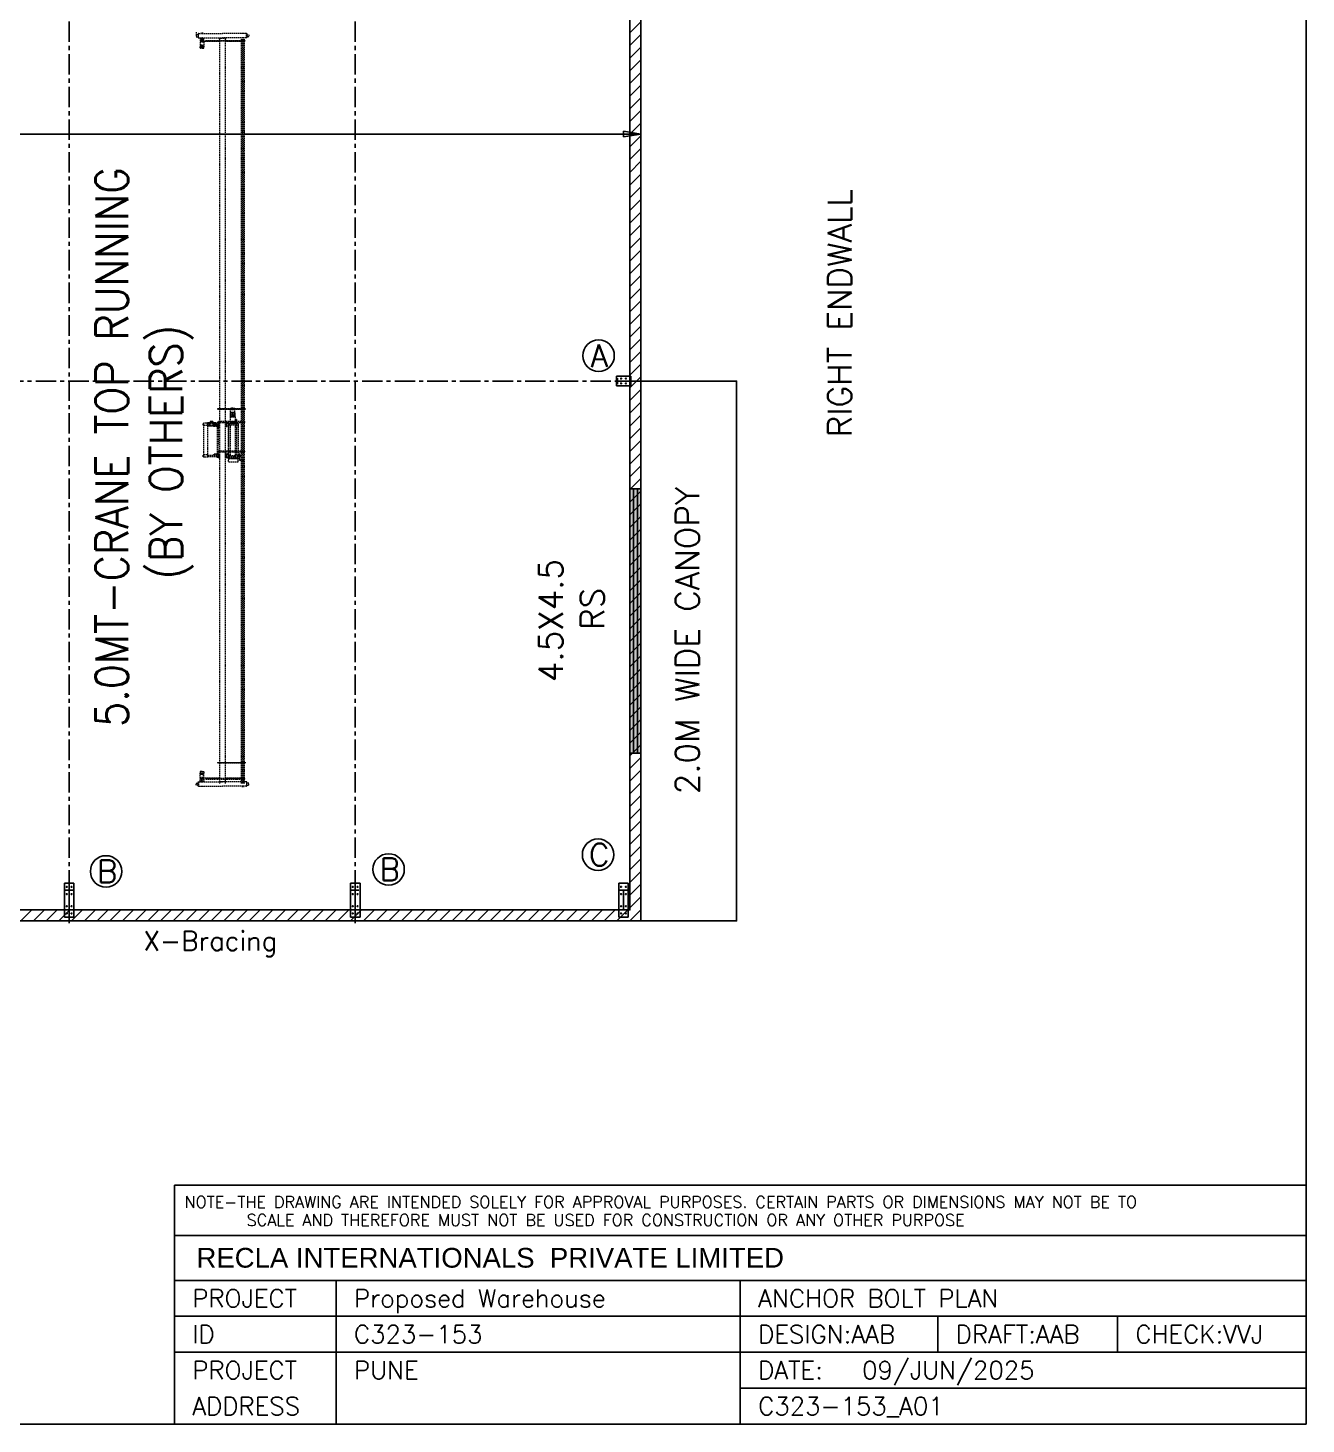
# Model space of a CAD drawing. Extents: x 2357 to 64464, y 2438 to 46356.
# Drawn here: x 37740 to 64464, y 2438 to 31626 of the extents above; entities that cross this region are included whole.
import ezdxf

# ---------------------------------------------------------------- set-up
doc = ezdxf.new("R2010")
doc.units = 0
doc.header["$MEASUREMENT"] = 0
for name, pattern in [('CENTER', [682.409, 426.506, -85.301, 85.301, -85.301]), ('CONTIN', [0]), ('HIDDEN', [9.525, 6.35, -3.175])]:
    doc.linetypes.add(name, pattern=pattern)
doc.layers.get('0').update_dxf_attribs({"linetype": 'CONTIN'})
for name, color, linetype in [('1', 7, 'CONTIN'), ('10', 10, 'CONTIN'), ('11', 7, 'CONTIN'), ('14', 7, 'CONTIN'), ('16', 7, 'CONTIN'), ('2', 6, 'CONTIN'), ('22', 7, 'CONTIN'), ('27', 1, 'CENTER'), ('Text', 4, 'CONTINUOUS')]:
    doc.layers.add(name, color=color, linetype=linetype)
doc.styles.add('ARIAL', font='ARIAL.TTF')
doc.styles.add('S', font='SIMPLEX.shx', dxfattribs={"width": 0.9})
doc.styles.add('SIMPLEX', font='SIMPLEX')
pattern_1 = [(45, (4214.78, 2381.33), (-132.5825, 132.5825), [])]

# ---------------------------------------------------------------- blocks, each defined once
blk = doc.blocks.new('zw$7A36')
at = {"color": 3, "linetype": 'HIDDEN', "lineweight": 0, "ltscale": 5}
for p, q in [((4835, 12343), (4835, 12292)), ((4886, 12282), (4835, 12282)), ((4835, 12282), (4835, 12232)), ((4835, 12232), (4886, 12232)), ((4886, 12312), (4886, 12202)), ((4890, 12312), (4886, 12312)), ((4886, 12202), (4890, 12202)), ((4890, 12312), (5482, 12312)), ((4890, 12202), (4890, 12312)), ((4890, 12202), (5482, 12202)), ((4933, 12100), (4933, 11987)), ((4953, 12100), (4933, 12100)), ((4963, 12022), (4933, 12022)), ((4936, 12194), (4936, 12128)), ((4936, 12184), (5020, 12184)), ((4936, 12183), (5020, 12183)), ((4970, 12149), (4936, 12149)), ((5018, 12123), (4938, 12123)), ((4938, 12123), (4938, 12123)), ((4938, 12123), (4938, 12118)), ((5018, 12118), (4938, 12118)), ((4938, 12118), (4938, 12118)), ((4943, 12118), (4940, 12100)), ((4941, 12199), (5014, 12199)), ((5014, 12123), (4941, 12123)), ((5006, 12320), (4950, 12320)), ((4950, 12320), (4950, 12312)), ((5003, 12100), (4953, 12100)), ((4955, 12202), (4991, 12202)), ((4955, 12202), (4955, 12199)), ((4984, 12022), (4963, 12022)), ((4973, 12179), (4983, 12179)), ((4973, 12179), (4973, 12151)), ((4983, 12179), (4983, 12151)), ((4984, 12022), (5023, 12022)), ((5020, 12149), (4986, 12149)), ((5001, 12202), (4991, 12202)), ((5001, 12202), (5001, 12199)), ((5023, 12100), (5003, 12100)), ((5006, 12312), (5006, 12320)), ((5013, 12118), (5016, 12100)), ((5018, 12123), (5018, 12123)), ((5018, 12123), (5018, 12118)), ((5020, 12128), (5020, 12194)), ((5023, 12100), (5023, 11987)), ((5406, 12174), (5406, 12194)), ((5406, 12194), (5557, 12194)), ((5406, 12174), (5406, -6133)), ((6074, 12312), (5482, 12312)), ((6074, 12202), (5482, 12202)), ((5557, 12194), (5557, 12174)), ((5557, -6133), (5557, 12174)), ((5953, 12116), (5557, 12116)), ((5953, -6133), (5953, 12176)), ((5953, 12176), (5968, 12176)), ((5958, 12320), (6013, 12320)), ((5958, 12312), (5958, 12320)), ((5968, 12176), (5968, -6133)), ((6003, -6133), (6003, 12176)), ((6003, 12176), (6018, 12176)), ((6013, 12320), (6013, 12312)), ((6018, 12176), (6018, -6133)), ((6074, 12312), (6078, 12312)), ((6074, 12202), (6074, 12312)), ((6078, 12202), (6074, 12202)), ((6078, 12312), (6078, 12202)), ((6078, 12282), (6128, 12282)), ((6128, 12232), (6078, 12232)), ((6128, 12282), (6128, 12232)), ((4963, 12005), (4933, 12005)), ((4963, 11987), (4933, 11987)), ((4935, 11956), (4933, 11987)), ((4963, 11949), (4943, 11949)), ((4984, 12005), (4963, 12005)), ((4984, 11987), (4963, 11987)), ((4984, 11949), (4963, 11949)), ((4984, 12005), (5023, 12005)), ((4984, 11987), (5023, 11987)), ((4984, 11949), (5013, 11949)), ((5021, 11956), (5023, 11987)), ((5735, 3101), (5702, 3101)), ((5702, 3101), (5702, 3086)), ((5735, 3101), (5767, 3101)), ((5767, 3101), (5767, 3086)), ((5182, 2767), (5182, 2763)), ((5182, 2763), (5182, 2744)), ((5182, 2763), (5184, 2763)), ((5184, 2763), (5212, 2763)), ((5223, 2760), (5201, 2760)), ((5242, 2763), (5212, 2763)), ((5242, 2767), (5242, 2763)), ((5242, 2744), (5242, 2763)), ((6057, 3076), (5350, 3076)), ((6036, 2768), (5368, 2768)), ((5368, 2768), (5368, 2747)), ((5368, 2747), (6036, 2747)), ((5381, 2756), (5381, 2732)), ((5381, 2756), (5382, 2756)), ((5382, 2765), (5382, 2756)), ((5382, 2756), (5382, 2645)), ((5386, 2766), (5383, 2766)), ((5386, 2766), (5386, 2765)), ((5386, 2765), (5386, 2704)), ((5392, 2765), (5386, 2765)), ((5395, 2766), (5392, 2766)), ((5392, 2766), (5392, 2765)), ((5392, 2765), (5392, 2704)), ((5396, 2756), (5396, 2765)), ((5396, 2701), (5396, 2756)), ((5402, 2756), (5396, 2756)), ((5402, 2756), (5404, 2741)), ((5563, 2756), (5561, 2741)), ((5569, 2756), (5563, 2756)), ((5569, 2765), (5569, 2756)), ((5569, 2756), (5569, 2645)), ((5573, 2766), (5570, 2766)), ((5573, 2766), (5573, 2765)), ((5573, 2765), (5573, 2704)), ((5579, 2765), (5573, 2765)), ((5582, 2766), (5579, 2766)), ((5579, 2766), (5579, 2765)), ((5579, 2765), (5579, 2704)), ((5583, 2756), (5583, 2765)), ((5583, 2701), (5583, 2756)), ((5584, 2756), (5583, 2756)), ((5584, 2734), (5584, 2756)), ((5673, 2955), (5673, 2929)), ((5796, 2955), (5673, 2955)), ((5673, 2929), (5673, 2929)), ((5673, 2929), (5673, 2927)), ((5796, 2929), (5673, 2929)), ((5673, 2927), (5673, 2889)), ((5673, 2927), (5674, 2927)), ((5735, 2927), (5673, 2927)), ((5796, 2905), (5673, 2905)), ((5673, 2886), (5673, 2764)), ((5680, 2886), (5673, 2886)), ((5673, 2763), (5680, 2763)), ((5674, 2760), (5673, 2729)), ((5674, 2927), (5735, 2927)), ((5674, 2888), (5680, 2888)), ((5680, 2762), (5675, 2762)), ((5684, 2982), (5678, 2982)), ((5790, 3086), (5679, 3086)), ((5679, 2990), (5679, 3086)), ((5790, 3066), (5679, 3066)), ((5790, 3058), (5679, 3058)), ((5679, 2996), (5790, 2996)), ((5679, 2990), (5790, 2990)), ((5680, 2888), (5682, 2888)), ((5680, 2887), (5680, 2886)), ((5682, 2887), (5680, 2887)), ((5692, 2886), (5680, 2886)), ((5789, 2763), (5680, 2763)), ((5680, 2763), (5680, 2762)), ((5680, 2763), (5789, 2763)), ((5680, 2763), (5680, 2763)), ((5680, 2763), (5682, 2763)), ((5789, 2762), (5680, 2762)), ((5682, 2888), (5682, 2887)), ((5682, 2888), (5787, 2888)), ((5785, 2982), (5684, 2982)), ((5685, 2984), (5685, 2982)), ((5691, 2985), (5686, 2985)), ((5691, 2985), (5691, 2988)), ((5778, 2985), (5691, 2985)), ((5692, 2989), (5700, 2990)), ((5700, 2886), (5692, 2886)), ((5769, 2990), (5700, 2990)), ((5789, 2886), (5700, 2886)), ((5735, 2927), (5795, 2927)), ((5797, 2927), (5735, 2927)), ((5777, 2989), (5770, 2990)), ((5778, 2985), (5778, 2988)), ((5783, 2985), (5778, 2985)), ((5784, 2984), (5785, 2982)), ((5791, 2982), (5785, 2982)), ((5787, 2887), (5787, 2888)), ((5787, 2888), (5789, 2888)), ((5789, 2887), (5787, 2887)), ((5787, 2763), (5789, 2763)), ((5799, 2751), (5788, 2751)), ((5789, 2888), (5795, 2888)), ((5789, 2886), (5789, 2887)), ((5796, 2886), (5789, 2886)), ((5789, 2762), (5789, 2763)), ((5789, 2763), (5789, 2763)), ((5789, 2763), (5796, 2763)), ((5789, 2762), (5789, 2757)), ((5789, 2762), (5789, 2762)), ((5789, 2757), (5790, 2757)), ((5789, 2757), (5789, 2745)), ((5790, 2990), (5790, 3086)), ((5798, 2760), (5790, 2760)), ((5790, 2760), (5790, 2757)), ((5790, 2757), (5790, 2745)), ((5795, 2927), (5796, 2927)), ((5795, 2777), (5835, 2777)), ((5797, 2929), (5796, 2955)), ((5796, 2929), (5797, 2929)), ((5796, 2927), (5796, 2929)), ((5796, 2889), (5797, 2927)), ((5797, 2886), (5797, 2807)), ((5797, 2807), (5797, 2792)), ((5797, 2792), (5797, 2764)), ((5798, 2812), (5798, 2760)), ((5798, 2760), (5798, 2743)), ((5823, 2815), (5801, 2815)), ((5828, 2815), (5823, 2815)), ((5823, 2815), (5823, 2740)), ((6036, 2747), (6036, 2768)), ((5006, 2719), (5006, 2682)), ((5006, 2719), (5006, 2682)), ((5009, 2719), (5006, 2719)), ((5006, 2719), (5006, 2719)), ((5006, 2682), (5009, 2682)), ((5006, 2682), (5006, 2682)), ((5009, 2721), (5011, 2721)), ((5009, 2719), (5009, 2721)), ((5009, 2682), (5009, 2719)), ((5009, 2682), (5009, 2719)), ((5009, 2680), (5009, 2682)), ((5011, 2680), (5009, 2680)), ((5011, 2721), (5011, 2719)), ((5011, 2682), (5011, 2719)), ((5011, 2719), (5013, 2719)), ((5011, 2719), (5011, 2701)), ((5011, 2701), (5011, 2682)), ((5011, 2682), (5013, 2682)), ((5011, 2682), (5011, 2680)), ((5013, 2726), (5013, 1944)), ((5038, 2726), (5013, 2726)), ((5013, 2726), (5013, 2719)), ((5013, 2719), (5013, 2682)), ((5013, 2678), (5110, 2678)), ((5089, 2726), (5038, 2726)), ((5110, 2726), (5089, 2726)), ((5109, 2707), (5109, 2701)), ((5109, 2701), (5109, 2694)), ((5111, 2727), (5110, 2722)), ((5110, 2708), (5110, 2722)), ((5110, 2694), (5110, 2708)), ((5110, 2694), (5110, 2679)), ((5111, 2674), (5110, 2679)), ((5114, 2728), (5111, 2728)), ((5111, 2673), (5114, 2673)), ((5114, 2731), (5114, 2728)), ((5114, 2728), (5114, 2701)), ((5114, 2701), (5114, 2673)), ((5114, 2673), (5114, 2670)), ((5114, 2665), (5114, 1944)), ((5115, 2733), (5115, 2736)), ((5115, 2733), (5115, 2668)), ((5115, 2668), (5115, 2665)), ((5155, 2740), (5132, 2740)), ((5132, 2740), (5132, 2661)), ((5132, 2661), (5155, 2661)), ((5157, 2740), (5155, 2740)), ((5155, 2740), (5155, 2661)), ((5155, 2740), (5155, 2740)), ((5155, 2661), (5157, 2661)), ((5155, 2661), (5155, 2661)), ((5157, 2739), (5157, 2740)), ((5173, 2740), (5157, 2740)), ((5157, 2740), (5157, 2740)), ((5157, 2739), (5157, 2662)), ((5157, 2661), (5157, 2662)), ((5157, 2661), (5173, 2661)), ((5157, 2661), (5157, 2661)), ((5173, 2701), (5173, 2740)), ((5185, 2740), (5173, 2740)), ((5173, 2661), (5173, 2701)), ((5173, 2661), (5185, 2661)), ((5185, 2741), (5227, 2741)), ((5185, 2734), (5185, 2740)), ((5186, 2734), (5185, 2734)), ((5185, 2667), (5185, 2734)), ((5185, 2734), (5185, 2734)), ((5185, 2667), (5186, 2667)), ((5185, 2661), (5185, 2667)), ((5185, 2667), (5185, 2667)), ((5225, 2740), (5186, 2740)), ((5186, 2740), (5186, 2734)), ((5186, 2667), (5186, 2734)), ((5186, 2667), (5186, 2661)), ((5186, 2661), (5225, 2661)), ((5201, 2745), (5223, 2745)), ((5225, 2734), (5225, 2740)), ((5226, 2734), (5225, 2734)), ((5225, 2667), (5225, 2734)), ((5225, 2661), (5225, 2667)), ((5225, 2667), (5226, 2667)), ((5226, 2734), (5226, 2736)), ((5226, 2736), (5227, 2736)), ((5226, 2730), (5226, 2734)), ((5226, 2734), (5226, 2734)), ((5240, 2730), (5226, 2730)), ((5226, 2667), (5226, 2730)), ((5226, 2661), (5226, 2667)), ((5226, 2667), (5226, 2667)), ((5226, 2661), (5238, 2661)), ((5227, 2741), (5239, 2741)), ((5227, 2741), (5227, 2736)), ((5227, 2736), (5240, 2736)), ((5238, 2668), (5238, 2730)), ((5238, 2668), (5238, 2661)), ((5241, 2741), (5239, 2741)), ((5240, 2736), (5240, 2733)), ((5240, 2736), (5241, 2736)), ((5240, 2733), (5240, 2730)), ((5241, 2742), (5241, 2736)), ((5253, 2732), (5250, 2732)), ((5250, 2732), (5250, 2670)), ((5250, 2670), (5253, 2670)), ((5253, 2731), (5253, 2731)), ((5253, 2731), (5253, 2670)), ((5253, 2731), (5253, 2732)), ((5253, 2670), (5253, 2670)), ((5253, 2670), (5253, 2670)), ((5255, 2735), (5254, 2732)), ((5254, 2669), (5255, 2666)), ((5255, 2735), (5255, 2666)), ((5264, 2736), (5256, 2736)), ((5256, 2666), (5264, 2665)), ((5313, 2665), (5261, 2665)), ((5261, 2665), (5261, 2657)), ((5261, 2657), (5313, 2657)), ((5264, 2735), (5264, 2735)), ((5264, 2735), (5264, 2666)), ((5264, 2666), (5264, 2666)), ((5265, 2735), (5265, 2734)), ((5265, 2667), (5265, 2734)), ((5265, 2734), (5265, 2734)), ((5265, 2667), (5265, 2667)), ((5265, 2667), (5265, 2666)), ((5269, 2736), (5266, 2736)), ((5266, 2665), (5269, 2665)), ((5270, 2731), (5270, 2735)), ((5270, 2728), (5270, 2731)), ((5271, 2731), (5270, 2731)), ((5270, 2714), (5270, 2728)), ((5285, 2728), (5270, 2728)), ((5270, 2687), (5270, 2714)), ((5289, 2714), (5270, 2714)), ((5270, 2673), (5270, 2687)), ((5270, 2687), (5289, 2687)), ((5270, 2673), (5285, 2673)), ((5270, 2670), (5270, 2673)), ((5270, 2666), (5270, 2670)), ((5271, 2670), (5270, 2670)), ((5271, 2735), (5271, 2731)), ((5285, 2735), (5271, 2735)), ((5285, 2731), (5271, 2731)), ((5285, 2670), (5271, 2670)), ((5271, 2666), (5271, 2670)), ((5285, 2666), (5271, 2666)), ((5285, 2731), (5285, 2735)), ((5285, 2730), (5285, 2731)), ((5289, 2730), (5285, 2730)), ((5285, 2728), (5285, 2730)), ((5285, 2673), (5285, 2671)), ((5285, 2671), (5289, 2671)), ((5285, 2671), (5285, 2670)), ((5285, 2670), (5285, 2666)), ((5289, 2733), (5289, 2730)), ((5302, 2733), (5289, 2733)), ((5291, 2730), (5289, 2730)), ((5291, 2714), (5289, 2714)), ((5289, 2687), (5291, 2687)), ((5289, 2671), (5289, 2668)), ((5289, 2671), (5291, 2671)), ((5289, 2668), (5302, 2668)), ((5291, 2714), (5291, 2730)), ((5291, 2705), (5291, 2714)), ((5314, 2705), (5291, 2705)), ((5291, 2687), (5291, 2697)), ((5291, 2697), (5314, 2697)), ((5291, 2671), (5291, 2687)), ((5315, 2733), (5302, 2733)), ((5302, 2668), (5315, 2668)), ((5342, 2665), (5313, 2665)), ((5313, 2657), (5353, 2657)), ((5314, 2697), (5314, 2705)), ((5315, 2701), (5315, 2733)), ((5315, 2733), (5315, 2733)), ((5315, 2733), (5315, 2733)), ((5315, 2733), (5317, 2733)), ((5315, 2733), (5315, 2701)), ((5315, 2701), (5315, 2668)), ((5317, 2668), (5315, 2668)), ((5315, 2668), (5315, 2668)), ((5315, 2668), (5315, 2668)), ((5317, 2668), (5317, 2733)), ((5330, 2733), (5317, 2733)), ((5317, 2668), (5330, 2668)), ((5330, 2668), (5330, 2733)), ((5330, 2726), (5332, 2726)), ((5332, 2675), (5330, 2675)), ((5332, 2726), (5332, 2718)), ((5332, 2718), (5333, 2718)), ((5332, 2683), (5332, 2718)), ((5333, 2683), (5332, 2683)), ((5332, 2683), (5332, 2675)), ((5333, 2718), (5334, 2718)), ((5334, 2683), (5333, 2683)), ((5334, 2718), (5334, 2711)), ((5334, 2683), (5334, 2718)), ((5334, 2711), (5334, 2711)), ((5334, 2711), (5335, 2710)), ((5335, 2691), (5334, 2690)), ((5334, 2690), (5334, 2690)), ((5334, 2690), (5334, 2683)), ((5335, 2710), (5336, 2710)), ((5336, 2691), (5335, 2691)), ((5336, 2710), (5336, 2710)), ((5336, 2710), (5336, 2710)), ((5336, 2710), (5337, 2710)), ((5337, 2691), (5336, 2691)), ((5336, 2691), (5336, 2691)), ((5336, 2691), (5336, 2691)), ((5337, 2722), (5337, 2719)), ((5337, 2719), (5337, 2682)), ((5337, 2710), (5337, 2691)), ((5337, 2682), (5337, 2680)), ((5380, 2736), (5342, 2736)), ((5342, 2736), (5342, 2727)), ((5342, 2727), (5342, 2724)), ((5342, 2724), (5342, 2701)), ((5342, 2701), (5342, 2677)), ((5342, 2677), (5342, 2674)), ((5342, 2674), (5342, 2665)), ((5342, 2665), (5377, 2665)), ((5377, 2665), (5342, 2665)), ((5377, 2661), (5353, 2661)), ((5353, 2661), (5353, 2657)), ((5353, 2657), (5353, 2618)), ((5353, 2618), (5353, 2184)), ((5377, 2665), (5380, 2665)), ((5377, 2665), (5377, 2661)), ((5380, 2661), (5377, 2661)), ((5380, 2732), (5380, 2736)), ((5380, 2728), (5380, 2732)), ((5381, 2732), (5380, 2732)), ((5380, 2673), (5380, 2728)), ((5380, 2669), (5380, 2673)), ((5380, 2665), (5380, 2669)), ((5380, 2669), (5381, 2669)), ((5380, 2618), (5380, 2661)), ((5380, 2618), (5380, 2184)), ((5381, 2732), (5381, 2729)), ((5381, 2729), (5381, 2701)), ((5381, 2701), (5381, 2672)), ((5381, 2672), (5381, 2669)), ((5381, 2669), (5381, 2645)), ((5381, 2645), (5382, 2645)), ((5382, 2645), (5382, 2637)), ((5383, 2636), (5386, 2636)), ((5385, 2704), (5385, 2697)), ((5386, 2704), (5385, 2704)), ((5385, 2697), (5392, 2697)), ((5387, 2706), (5386, 2706)), ((5386, 2706), (5386, 2704)), ((5386, 2636), (5386, 2697)), ((5392, 2636), (5386, 2636)), ((5386, 2636), (5386, 2636)), ((5391, 2708), (5387, 2708)), ((5387, 2708), (5387, 2706)), ((5391, 2706), (5387, 2706)), ((5391, 2706), (5391, 2708)), ((5391, 2704), (5391, 2706)), ((5391, 2706), (5391, 2706)), ((5392, 2704), (5391, 2704)), ((5392, 2697), (5392, 2704)), ((5392, 2636), (5392, 2697)), ((5392, 2636), (5395, 2636)), ((5392, 2636), (5392, 2636)), ((5396, 2645), (5396, 2701)), ((5396, 2637), (5396, 2645)), ((5402, 2645), (5396, 2645)), ((5402, 2645), (5404, 2660)), ((5404, 2660), (5404, 2741)), ((5406, 2740), (5405, 2740)), ((5406, 2661), (5405, 2661)), ((5557, 2740), (5560, 2740)), ((5557, 2661), (5560, 2661)), ((5561, 2741), (5561, 2660)), ((5563, 2645), (5561, 2660)), ((5563, 2645), (5569, 2645)), ((5569, 2645), (5569, 2637)), ((5570, 2636), (5573, 2636)), ((5573, 2704), (5572, 2704)), ((5572, 2704), (5572, 2697)), ((5572, 2697), (5580, 2697)), ((5573, 2706), (5573, 2704)), ((5574, 2706), (5573, 2706)), ((5573, 2636), (5573, 2697)), ((5579, 2636), (5573, 2636)), ((5573, 2636), (5573, 2636)), ((5578, 2708), (5574, 2708)), ((5574, 2708), (5574, 2706)), ((5578, 2706), (5574, 2706)), ((5578, 2706), (5578, 2708)), ((5579, 2706), (5578, 2706)), ((5579, 2704), (5579, 2706)), ((5580, 2704), (5579, 2704)), ((5579, 2636), (5579, 2697)), ((5579, 2636), (5582, 2636)), ((5579, 2636), (5579, 2636)), ((5580, 2697), (5580, 2704)), ((5583, 2645), (5583, 2701)), ((5583, 2637), (5583, 2645)), ((5584, 2645), (5583, 2645)), ((5584, 2701), (5584, 2734)), ((5586, 2734), (5584, 2734)), ((5584, 2667), (5584, 2701)), ((5584, 2645), (5584, 2667)), ((5586, 2667), (5584, 2667)), ((5586, 2744), (5586, 2734)), ((5586, 2738), (5604, 2738)), ((5586, 2734), (5586, 2731)), ((5586, 2667), (5586, 2671)), ((5586, 2658), (5586, 2667)), ((5586, 2663), (5604, 2663)), ((5602, 2747), (5589, 2747)), ((5602, 2654), (5589, 2654)), ((5604, 2735), (5604, 2746)), ((5604, 2735), (5620, 2734)), ((5604, 2667), (5620, 2667)), ((5604, 2667), (5604, 2655)), ((5623, 2701), (5623, 2731)), ((5623, 2701), (5623, 2670)), ((5626, 2714), (5626, 2689)), ((5626, 2689), (5630, 2689)), ((5630, 2689), (5630, 1936)), ((5630, 1936), (5630, 2689)), ((5630, 2689), (5681, 2689)), ((5630, 2689), (5630, 2689)), ((5632, 2719), (5656, 2719)), ((5654, 2729), (5664, 2729)), ((5656, 2725), (5655, 2724)), ((5655, 2724), (5656, 2723)), ((5735, 2729), (5656, 2729)), ((5656, 2729), (5656, 2725)), ((5656, 2723), (5656, 2719)), ((5656, 2719), (5813, 2719)), ((5664, 2729), (5805, 2729)), ((5681, 1936), (5681, 2689)), ((5681, 2689), (5804, 2689)), ((5735, 2729), (5813, 2729)), ((5789, 2745), (5790, 2745)), ((5789, 2745), (5789, 2729)), ((5790, 2745), (5790, 2743)), ((5798, 2742), (5790, 2743)), ((5801, 2740), (5823, 2740)), ((5802, 1936), (5802, 2689)), ((5804, 2689), (5824, 2689)), ((5805, 2729), (5815, 2729)), ((5813, 2729), (5814, 2725)), ((5814, 2723), (5813, 2719)), ((5813, 2719), (5835, 2719)), ((5814, 2725), (5814, 2724)), ((5814, 2724), (5814, 2723)), ((5823, 2740), (5828, 2740)), ((5824, 2689), (5824, 1936)), ((5824, 2689), (5873, 2689)), ((5861, 2719), (5835, 2719)), ((5870, 2719), (5861, 2719)), ((5873, 1936), (5873, 2689)), ((5873, 2689), (5876, 2689)), ((5876, 2689), (5876, 2714)), ((5353, 2184), (5353, 1968)), ((5380, 1964), (5380, 2184)), ((5006, 1944), (5006, 1906)), ((5006, 1944), (5006, 1943)), ((5009, 1944), (5006, 1944)), ((5006, 1943), (5006, 1906)), ((5006, 1906), (5006, 1906)), ((5006, 1906), (5009, 1906)), ((5011, 1945), (5009, 1945)), ((5009, 1945), (5009, 1944)), ((5009, 1906), (5009, 1944)), ((5009, 1944), (5009, 1906)), ((5009, 1906), (5009, 1904)), ((5009, 1904), (5011, 1904)), ((5011, 1944), (5011, 1945)), ((5011, 1906), (5011, 1944)), ((5011, 1944), (5013, 1944)), ((5011, 1925), (5011, 1944)), ((5011, 1906), (5011, 1925)), ((5011, 1906), (5013, 1906)), ((5011, 1904), (5011, 1906)), ((5114, 1947), (5013, 1947)), ((5013, 1944), (5013, 1906)), ((5013, 1906), (5013, 1900)), ((5013, 1900), (5038, 1900)), ((5038, 1900), (5089, 1900)), ((5089, 1900), (5114, 1900)), ((5114, 1944), (5114, 1906)), ((5116, 1944), (5114, 1944)), ((5114, 1944), (5114, 1906)), ((5114, 1906), (5114, 1900)), ((5116, 1906), (5114, 1906)), ((5118, 1945), (5116, 1945)), ((5116, 1945), (5116, 1944)), ((5116, 1944), (5116, 1906)), ((5116, 1906), (5116, 1904)), ((5116, 1904), (5118, 1904)), ((5118, 1944), (5118, 1945)), ((5118, 1944), (5342, 1944)), ((5118, 1925), (5118, 1944)), ((5118, 1906), (5118, 1925)), ((5118, 1906), (5342, 1906)), ((5118, 1904), (5118, 1906)), ((5261, 1968), (5261, 1960)), ((5313, 1968), (5261, 1968)), ((5261, 1960), (5313, 1960)), ((5353, 1968), (5313, 1968)), ((5313, 1960), (5342, 1960)), ((5342, 1960), (5342, 1952)), ((5342, 1960), (5377, 1960)), ((5342, 1952), (5342, 1949)), ((5342, 1949), (5342, 1944)), ((5342, 1944), (5342, 1925)), ((5342, 1925), (5342, 1906)), ((5342, 1906), (5342, 1901)), ((5342, 1901), (5342, 1898)), ((5342, 1898), (5342, 1890)), ((5342, 1890), (5380, 1890)), ((5353, 1968), (5353, 1964)), ((5353, 1964), (5377, 1964)), ((6036, 2041), (5368, 2041)), ((5368, 2041), (5368, 2021)), ((5368, 2021), (6036, 2021)), ((5377, 1964), (5380, 1964)), ((5377, 1960), (5377, 1964)), ((5377, 1960), (5380, 1960)), ((5380, 1956), (5380, 1960)), ((5380, 1953), (5380, 1956)), ((5395, 1956), (5380, 1956)), ((5380, 1897), (5380, 1953)), ((5380, 1893), (5380, 1897)), ((5395, 1894), (5380, 1893)), ((5380, 1890), (5380, 1893)), ((5382, 1952), (5388, 1952)), ((5382, 1897), (5388, 1897)), ((5392, 1950), (5390, 1951)), ((5390, 1898), (5392, 1899)), ((5395, 1948), (5392, 1950)), ((5392, 1899), (5392, 1950)), ((5392, 1899), (5395, 1901)), ((5395, 1978), (5395, 1956)), ((5395, 1978), (5401, 1978)), ((5395, 1956), (5395, 1925)), ((5395, 1894), (5395, 1925)), ((5395, 1872), (5395, 1894)), ((5395, 1872), (5401, 1872)), ((5403, 1976), (5404, 1965)), ((5403, 1873), (5404, 1884)), ((5405, 1964), (5406, 1965)), ((5405, 1964), (5405, 1885)), ((5405, 1885), (5406, 1885)), ((5560, 1964), (5557, 1965)), ((5560, 1885), (5557, 1885)), ((5560, 1885), (5560, 1964)), ((5562, 1976), (5561, 1965)), ((5562, 1873), (5561, 1884)), ((5570, 1978), (5564, 1978)), ((5570, 1872), (5564, 1872)), ((5570, 1978), (5570, 1958)), ((5570, 1958), (5570, 1925)), ((5586, 1958), (5570, 1958)), ((5573, 1949), (5570, 1948)), ((5570, 1892), (5570, 1925)), ((5573, 1900), (5570, 1902)), ((5570, 1872), (5570, 1892)), ((5586, 1891), (5570, 1892)), ((5575, 1951), (5573, 1949)), ((5575, 1898), (5573, 1900)), ((5576, 1952), (5583, 1952)), ((5583, 1898), (5576, 1898)), ((5586, 1968), (5586, 1958)), ((5586, 1958), (5586, 1955)), ((5586, 1891), (5586, 1895)), ((5586, 1882), (5586, 1891)), ((5602, 1971), (5589, 1971)), ((5602, 1878), (5589, 1879)), ((5604, 1959), (5604, 1970)), ((5604, 1959), (5620, 1958)), ((5604, 1891), (5620, 1891)), ((5604, 1891), (5604, 1879)), ((5623, 1925), (5623, 1955)), ((5623, 1894), (5623, 1925)), ((5630, 1936), (5626, 1936)), ((5626, 1936), (5626, 1912)), ((5629, 1868), (5629, 1862)), ((5629, 1862), (5873, 1862)), ((5630, 1936), (5630, 1936)), ((5667, 1936), (5630, 1936)), ((5871, 1870), (5631, 1870)), ((5631, 1862), (5631, 1858)), ((5632, 1906), (5640, 1906)), ((5632, 1902), (5632, 1874)), ((5632, 1874), (5632, 1873)), ((5632, 1873), (5632, 1872)), ((5632, 1856), (5870, 1856)), ((5632, 1855), (5632, 1818)), ((5634, 1786), (5632, 1818)), ((5639, 1904), (5635, 1904)), ((5639, 1904), (5639, 1904)), ((5639, 1904), (5863, 1904)), ((5640, 1906), (5861, 1906)), ((5667, 1936), (5802, 1936)), ((5824, 1936), (5802, 1936)), ((5872, 1936), (5824, 1936)), ((5861, 1906), (5870, 1906)), ((5863, 1904), (5863, 1904)), ((5867, 1904), (5863, 1904)), ((5867, 1786), (5869, 1818)), ((5869, 1874), (5869, 1902)), ((5869, 1874), (5869, 1873)), ((5869, 1873), (5869, 1872)), ((5869, 1818), (5869, 1855)), ((5871, 1862), (5871, 1858)), ((5873, 1936), (5872, 1936)), ((5876, 1936), (5873, 1936)), ((5873, 1862), (5873, 1868)), ((5876, 1912), (5876, 1936)), ((5876, 1915), (5876, 1935)), ((5876, 1935), (5878, 1935)), ((5878, 1915), (5876, 1915)), ((5878, 1935), (5878, 1915)), ((5878, 1932), (5878, 1917)), ((5895, 1932), (5878, 1932)), ((5878, 1917), (5895, 1917)), ((5895, 1947), (5895, 1902)), ((5916, 1947), (5895, 1947)), ((5895, 1902), (5916, 1902)), ((5913, 1978), (5898, 1978)), ((5898, 1978), (5898, 1947)), ((5898, 1902), (5898, 1812)), ((5898, 1812), (5913, 1827)), ((5898, 1812), (5913, 1827)), ((5989, 1812), (5898, 1812)), ((5913, 1947), (5913, 1978)), ((5913, 1827), (5913, 1902)), ((5913, 1827), (5989, 1827)), ((5916, 1902), (5916, 1947)), ((5931, 1932), (5916, 1932)), ((5916, 1917), (5931, 1917)), ((5931, 1917), (5931, 1932)), ((5989, 1827), (5989, 1812)), ((6036, 2021), (6036, 2041)), ((6057, -5627), (5350, -5627)), ((4835, -6122), (4886, -6122)), ((4835, -6172), (4835, -6122)), ((4886, -6172), (4835, -6172)), ((4886, -6091), (4890, -6091)), ((4886, -6202), (4886, -6091)), ((4890, -6091), (5482, -6091)), ((4890, -6091), (4890, -6202)), ((4935, -5846), (4933, -5877)), ((4933, -5990), (4933, -5877)), ((4963, -5877), (4933, -5877)), ((4963, -5894), (4933, -5894)), ((4963, -5912), (4933, -5912)), ((4953, -5990), (4933, -5990)), ((4936, -6084), (4936, -6017)), ((4970, -6039), (4936, -6039)), ((4936, -6072), (5020, -6072)), ((4936, -6074), (5020, -6074)), ((5018, -6007), (4938, -6007)), ((4938, -6012), (4938, -6007)), ((4938, -6007), (4938, -6007)), ((5018, -6012), (4938, -6012)), ((4938, -6012), (4938, -6012)), ((4943, -6007), (4940, -5990)), ((5014, -6012), (4941, -6012)), ((4941, -6089), (5014, -6089)), ((4963, -5839), (4943, -5839)), ((5003, -5990), (4953, -5990)), ((4955, -6091), (4955, -6089)), ((4955, -6091), (4991, -6091)), ((4984, -5839), (4963, -5839)), ((4984, -5877), (4963, -5877)), ((4984, -5894), (4963, -5894)), ((4984, -5912), (4963, -5912)), ((4973, -6068), (4973, -6041)), ((4973, -6068), (4983, -6068)), ((4983, -6068), (4983, -6041)), ((4984, -5839), (5013, -5839)), ((4984, -5877), (5023, -5877)), ((4984, -5894), (5023, -5894)), ((4984, -5912), (5023, -5912)), ((5020, -6039), (4986, -6039)), ((5001, -6091), (4991, -6091)), ((5001, -6091), (5001, -6089)), ((5023, -5990), (5003, -5990)), ((5013, -6007), (5016, -5990)), ((5018, -6012), (5018, -6007)), ((5018, -6012), (5018, -6012)), ((5020, -6017), (5020, -6084)), ((5021, -5846), (5023, -5877)), ((5023, -5990), (5023, -5877)), ((5406, -6084), (5557, -6084)), ((6074, -6091), (5482, -6091)), ((5953, -6006), (5557, -6006)), ((5953, -6066), (5968, -6066)), ((6003, -6066), (6018, -6066)), ((6078, -6091), (6074, -6091)), ((6074, -6091), (6074, -6202)), ((6078, -6202), (6078, -6091)), ((6128, -6122), (6078, -6122)), ((6078, -6172), (6128, -6172)), ((6128, -6172), (6128, -6122)), ((4890, -6202), (4886, -6202)), ((4890, -6202), (5482, -6202)), ((4950, -6210), (4950, -6202)), ((5006, -6210), (4950, -6210)), ((5006, -6202), (5006, -6210)), ((6074, -6202), (5482, -6202)), ((5958, -6202), (5958, -6210)), ((5958, -6210), (6013, -6210)), ((6013, -6210), (6013, -6202)), ((6074, -6202), (6078, -6202))]:
    blk.add_line(p, q, dxfattribs=at)
for points in [[(5406, 12116), (5013, 12116)], [(6003, 12116), (5968, 12116)], [(5406, -6006), (5013, -6006)], [(6003, -6006), (5968, -6006)]]:
    blk.add_lwpolyline(points, dxfattribs=at)
for points in [[(5069, 12141), (6036, 12141), (6036, 12121), (5069, 12121)], [(5368, 3086), (6036, 3086), (6036, 3066), (5368, 3066)], [(5368, -5617), (6036, -5617), (6036, -5637), (5368, -5637)], [(5069, -6031), (6036, -6031), (6036, -6011), (5069, -6011)]]:
    blk.add_lwpolyline(points, close=True, dxfattribs=at)
for centre, radius, start, end in [((4941, 12194), 5.04, 90, 180), ((4941, 12128), 5.04, 180, 270), ((4970, 12151), 2.52, 270, 0), ((4986, 12151), 2.52, 180, 270), ((5014, 12194), 5.04, 0, 90), ((5014, 12128), 5.04, 270, 0), ((4943, 11957), 7.56, 183.8141, 270), ((5013, 11957), 7.56, 270, 356.1859), ((5185, 2767), 3.02, 93.8992, 180), ((5212, 2368), 403, 92.7226, 93.8997), ((5212, 2368), 403, 87.2774, 92.7226), ((5201, 2752), 7.56, 90, 270), ((5223, 2752), 7.56, 270, 90), ((5212, 2368), 403, 86.1003, 87.2774), ((5239, 2767), 3.02, 0, 86.0999), ((5383, 2765), 1.01, 90, 180), ((5395, 2765), 1.01, 0, 90), ((5570, 2765), 1.01, 90, 180), ((5582, 2765), 1.01, 0, 90), ((5925, 2941), 252, 171.0111, 176.7901), ((5674, 2889), 0.806, 180.5014, 270), ((5673, 2886), 0.806, 90, 180), ((5673, 2764), 0.806, 180, 270), ((5675, 2760), 1.26, 90, 178.0061), ((5678, 2980), 2.01, 90, 171.011), ((5684, 2982), 0.504, 270, 357.0005), ((5686, 2984), 1.26, 90, 177.0008), ((5692, 2988), 0.806, 100.5297, 176.0004), ((5700, 2990), 0.806, 90, 100.5297), ((5769, 2990), 0.806, 79.4697, 90), ((5777, 2988), 0.806, 3.9996, 79.4703), ((5783, 2984), 1.26, 2.9992, 90), ((5785, 2982), 0.503, 183.0053, 270), ((5791, 2980), 2.02, 8.989, 90), ((5545, 2941), 252, 3.2099, 8.9889), ((5795, 2889), 0.806, 270, 359.4987), ((5796, 2886), 0.806, 0, 90), ((5796, 2764), 0.806, 270, 0), ((5801, 2812), 3.02, 91.0027, 180), ((5828, 2812), 3.02, 6.1328, 88.9973), ((5505, 2777), 327, 353.8656, 6.1344), ((5110, 2707), 0.806, 112.0248, 180), ((5110, 2694), 0.806, 180, 247.9752), ((5112, 2727), 0.806, 93.9996, 170.0014), ((5112, 2674), 0.806, 189.9986, 266.0004), ((5115, 2731), 0.806, 97.181, 180), ((5115, 2670), 0.806, 180, 270), ((5117, 2736), 2.01, 101.5953, 180), ((5115, 2733), 0.806, 270, 0), ((5115, 2668), 0.806, 0, 82.8195), ((5117, 2665), 2.01, 180, 258.4047), ((5147, 2590), 151, 95.9311, 101.5961), ((5147, 2811), 151, 258.4039, 264.0689), ((5185, 2744), 3.02, 180.9999, 270), ((5221, 2808), 141, 276.8523, 281.5379), ((5221, 2593), 141, 78.4621, 82.3226), ((5239, 2744), 3.02, 309.6403, 359.0001), ((5241, 2742), 0.252, 129.6442, 179.003), ((5253, 2733), 1.01, 272.0001, 345.7442), ((5253, 2669), 1.01, 14.2558, 87.9999), ((5256, 2735), 1.01, 92, 165.7442), ((5256, 2667), 1.01, 194.2558, 268), ((5264, 2735), 0.504, 0, 92), ((5265, 2735), 0.504, 180, 270), ((5265, 2666), 0.504, 90, 180), ((5264, 2666), 0.504, 268, 0), ((5266, 2735), 0.806, 90, 180), ((5266, 2666), 0.806, 180, 270), ((5269, 2735), 0.806, 0, 90), ((5269, 2666), 0.806, 270, 0), ((5340, 2722), 3.02, 107.348, 180), ((5340, 2680), 3.02, 180, 252.6431), ((5339, 2727), 3.02, 272.0079, 0), ((5339, 2674), 3.02, 0, 87.9941), ((5383, 2731), 3.02, 180, 228.0412), ((5383, 2670), 3.02, 131.9397, 180), ((5383, 2637), 1.01, 180, 270), ((5395, 2637), 1.01, 270, 0), ((5405, 2741), 1.01, 188.0491, 274.0042), ((5405, 2660), 1.01, 85.9858, 172.0077), ((5560, 2741), 1.01, 265.9958, 351.9509), ((5560, 2660), 1.01, 7.9923, 94.0142), ((5570, 2637), 1.01, 180, 270), ((5582, 2637), 1.01, 270, 0), ((5583, 2731), 3.02, 305.3766, 0), ((5583, 2671), 3.02, 0, 54.6411), ((5589, 2744), 3.02, 91.995, 180), ((5589, 2658), 3.02, 180, 268.0037), ((5602, 2746), 1.51, 44.9325, 92.0045), ((5602, 2656), 1.51, 267.9941, 315.1755), ((5602, 2746), 1.51, 27.5984, 44.9325), ((5604, 2747), 1.51, 224.7163, 254.7113), ((5604, 2654), 1.51, 105.2501, 135.2026), ((5602, 2656), 1.51, 315.1755, 332.4612), ((5620, 2731), 3.02, 0, 88.005), ((5620, 2670), 3.02, 271.9963, 0), ((5632, 2714), 5.54, 90, 180), ((5801, 2743), 3.02, 180, 192.2299), ((5801, 2743), 3.02, 192.2299, 268.9973), ((5828, 2743), 3.02, 271.0027, 353.8672), ((5870, 2714), 5.54, 0, 90), ((5383, 1955), 3.02, 180, 267.9942), ((5383, 1894), 3.02, 92.0059, 180), ((5388, 1949), 3.02, 45.027, 87.9942), ((5388, 1900), 3.02, 272.0059, 314.973), ((5401, 1976), 1.51, 7.981, 90), ((5401, 1873), 1.51, 270, 352.0266), ((5405, 1966), 1.01, 188.0037, 274.014), ((5405, 1884), 1.01, 85.9858, 172.0077), ((5560, 1966), 1.01, 265.986, 351.9963), ((5560, 1884), 1.01, 7.9923, 94.0142), ((5564, 1976), 1.51, 90, 171.9966), ((5564, 1873), 1.51, 187.992, 270), ((5576, 1950), 1.51, 115.4642, 134.973), ((5576, 1900), 1.51, 225.027, 244.5367), ((5576, 1950), 1.51, 92.1013, 115.4642), ((5576, 1900), 1.51, 244.5367, 267.8987), ((5583, 1955), 3.02, 272.0058, 0), ((5583, 1895), 3.02, 0, 87.9941), ((5589, 1968), 3.02, 91.9962, 180), ((5589, 1882), 3.02, 180, 268.0037), ((5602, 1970), 1.51, 44.8163, 92.0057), ((5602, 1880), 1.51, 267.9941, 315.1755), ((5604, 1972), 1.51, 207.532, 224.7961), ((5604, 1972), 1.51, 224.7961, 254.7519), ((5604, 1878), 1.51, 105.2501, 135.1891), ((5602, 1880), 1.51, 315.1755, 332.4612), ((5620, 1955), 3.02, 0, 88.0038), ((5620, 1894), 3.02, 271.9963, 0), ((5632, 1912), 5.54, 180, 270), ((5631, 1868), 2.14, 118.6986, 163.8792), ((5631, 1868), 2.14, 163.8792, 180), ((5631, 1868), 2.14, 90, 118.6986), ((5631, 1872), 1.51, 270, 0), ((5633, 1858), 2.39, 180, 232.1599), ((5635, 1902), 2.64, 90, 180), ((5631, 1855), 1.51, 0, 52.1903), ((5642, 1787), 7.68, 181.7285, 268.4105), ((5640, 1904), 1.89, 90, 180), ((5751, 5707), 3929, 268.41, 271.59), ((5860, 1787), 7.68, 271.5898, 358.2715), ((5861, 1904), 1.89, 0, 90), ((5867, 1902), 2.64, 0, 90), ((5871, 1872), 1.51, 180, 270), ((5871, 1855), 1.51, 125.8985, 180), ((5870, 1912), 5.54, 270, 0), ((5869, 1858), 2.14, 305.932, 0), ((5871, 1868), 2.14, 61.3014, 90), ((5871, 1868), 2.14, 16.1208, 61.3014), ((5871, 1868), 2.14, 0, 16.1208), ((4943, -5847), 7.56, 90, 176.1859), ((4941, -6017), 5.04, 90, 180), ((4941, -6084), 5.04, 180, 270), ((4970, -6041), 2.52, 0, 90), ((4986, -6041), 2.52, 90, 180), ((5013, -5847), 7.56, 3.8141, 90), ((5014, -6017), 5.04, 0, 90), ((5014, -6084), 5.04, 270, 0)]:
    blk.add_arc(centre, radius, start, end, dxfattribs=at)
at = {"color": 7, "linetype": 'ByBlock', "lineweight": 0, "insert": (4761, -9973), "char_height": 800, "width": 32663.53, "attachment_point": 7, "rotation": 90, "style": 'S'}
blk.add_mtext('\\pxi6.53925,ql;\\A1;5.0MT-CRANE TOP RUNNING \\P\\pi9.21775;   (BY OTHERS)', dxfattribs=at)
blk = doc.blocks.new('ARROW')
at = {"layer": '2'}
for p, q in [((0, 0), (-512.319, 0)), ((0, 0), (-365.942, 60.99)), ((-365.942, 60.99), (-365.942, -60.99)), ((0, 0), (-365.942, -60.99))]:
    blk.add_line(p, q, dxfattribs=at)
blk = doc.blocks.new('WCOL')
for p, q in [((-225.195, 439.13), (225.195, 439.13)), ((0, 439.13), (0, 0)), ((-225.195, 0), (225.195, 0))]:
    blk.add_line(p, q)
blk = doc.blocks.new('BOLT_0')
at = {"layer": '1'}
blk.add_circle((0, 0), 25.4, dxfattribs=at)
blk = doc.blocks.new('zw$820C')
at = {"color": 1, "linetype": 'Continuous'}
blk.add_lwpolyline([(0, 54), (1214.2, 54), (1214.2, 0), (0, 0)], close=True, dxfattribs=at)
at = {"layer": '11', "color": 1, "style": 'SIMPLEX'}
for s, height, p in [('NOTE-THE DRAWING ARE INTENDED SOLELY FOR APPROVAL PURPOSES. CERTAIN PARTS OR DIMENSIONS MAY NOT BE TO', 12.5686, (11, 29.6)), ('SCALE AND THEREFORE MUST NOT BE USED FOR CONSTRUCTION OR ANY OTHER PURPOSE ', 12.569, (77.6, 10.2))]:
    blk.add_text(s, height=height, dxfattribs=at).set_placement(p)

msp = doc.modelspace()

# ---------------------------------------------------------------- hatches: boundary and pattern name
at = {"linetype": 'Continuous'}
h = msp.add_hatch(dxfattribs=at)
h.set_pattern_fill('ANSI31', color=256, scale=1500)
h.set_pattern_definition(pattern_1)
edge = h.paths.add_edge_path()
edge.add_line((50558, 12955.8), (50558, 35531.8))
h.paths.add_polyline_path([(14700, 35531.8), (50558, 35531.8), (50558, 12955.8), (14700, 12955.8)])
h.paths.add_polyline_path([(14930, 35301.8), (50328, 35301.8), (50328, 13185.8), (14930, 13185.8)], flags=16)
h = msp.add_hatch(dxfattribs=at)
h.set_pattern_fill('ANSI31', color=256, scale=1500)
h.set_pattern_definition(pattern_1)
h.paths.add_polyline_path([(14700, 35531.8), (50558, 35531.8), (50558, 12955.8), (14700, 12955.8)])
h.paths.add_polyline_path([(14930, 35301.8), (50328, 35301.8), (50328, 13185.8), (14930, 13185.8)], flags=16)
at = {"ltscale": 0.1}
h = msp.add_hatch(color=4, dxfattribs=at)
h.dxf.hatch_style = 1
h.paths.add_polyline_path([(50558, 16462.6), (50328, 16462.6), (50328, 21990.6), (50558, 21990.6)])

# ---------------------------------------------------------------- linework, layer by layer
for p, q in [((50558, 12955.8), (50558, 35531.8)), ((14700, 12955.8), (50558, 12955.8)), ((40801.5, 2438.2), (40801.5, 6381.9)), ((40801.5, 6381.9), (64464.2, 6381.9)), ((40801.5, 5442.9), (64464.2, 5442.9)), ((44181.9, 2438.2), (44181.9, 5442.9)), ((52632.8, 2438.2), (52632.8, 5442.9)), ((40801.5, 4691.7), (64464.2, 4691.7)), ((56764.4, 4691.7), (56764.4, 3940.6)), ((60520.4, 4691.7), (60520.4, 3940.6)), ((40801.5, 3940.6), (64464.2, 3940.6)), ((52632.8, 3189.4), (64464.2, 3189.4))]:
    msp.add_line(p, q)
at = {"linetype": 'Continuous'}
msp.add_line((50558, 24243.8), (52558, 24243.8), dxfattribs=at)
at = {"color": 5, "ltscale": 0.1}
for p, q in [((50403, 16462.6), (50403, 21990.6)), ((50483, 16462.6), (50483, 21990.6))]:
    msp.add_line(p, q, dxfattribs=at)
at = {"linetype": 'Continuous'}
for points in [[(14700, 35531.8), (50558, 35531.8), (50558, 12955.8), (14700, 12955.8)], [(14930, 35301.8), (50328, 35301.8), (50328, 13185.8), (14930, 13185.8)], [(50558, 12955.8), (52558, 12955.8), (52558, 24243.8), (50558, 24243.8)]]:
    msp.add_lwpolyline(points, close=True, dxfattribs=at)
at = {"color": 0, "ltscale": 0.1}
msp.add_lwpolyline([(50558, 16462.6), (50328, 16462.6), (50328, 21990.6), (50558, 21990.6)], close=True, dxfattribs=at)
at = {"layer": '10'}
for p, q in [((50343, 24343.8), (50043, 24343.8)), ((50043, 24343.8), (50043, 24143.8)), ((50343, 24143.8), (50343, 24343.8)), ((50043, 24143.8), (50343, 24143.8)), ((38503, 13743.6), (38503, 13038.8)), ((38703, 13743.6), (38503, 13743.6)), ((38703, 13038.8), (38703, 13743.6)), ((44483, 13743.6), (44483, 13038.8)), ((44683, 13743.6), (44483, 13743.6)), ((44683, 13038.8), (44683, 13743.6)), ((50093, 13744.8), (50093, 13038.8)), ((50293, 13744.8), (50093, 13744.8)), ((50293, 13038.8), (50293, 13744.8)), ((38503, 13038.8), (38703, 13038.8)), ((44483, 13038.8), (44683, 13038.8)), ((50093, 13038.8), (50293, 13038.8))]:
    msp.add_line(p, q, dxfattribs=at)
at = {"layer": '16'}
for centre in [(49672.1, 24774.1), (49660.2, 14341.7), (39373.4, 13992.9), (45281.5, 14033.4)]:
    msp.add_circle(centre, 328.4, dxfattribs=at)
at = {"layer": '2'}
msp.add_line((14700, 29407.2), (50558, 29407.2), dxfattribs=at)
at = {"layer": '22'}
for p, q in [((64464.2, 2438.2), (64464.2, 46356.5)), ((2357.5, 2438.2), (64464.2, 2438.2))]:
    msp.add_line(p, q, dxfattribs=at)
at = {"layer": '27'}
for p, q in [((38603, 12908.9), (38603, 35578.7)), ((44583, 12908.9), (44583, 35578.7))]:
    msp.add_line(p, q, dxfattribs=at)
at = {"layer": '27', "color": 5}
msp.add_line((14700, 24243.8), (50558, 24243.8), dxfattribs=at)

# ---------------------------------------------------------------- block references
at = {"linetype": 'Continuous', "xscale": 0.85, "yscale": 0.85, "zscale": 0.85}
msp.add_blockref('zw$7A36', (37147.8, 21044), dxfattribs=at)
at = {"color": 5, "linetype": 'Continuous', "xscale": 19.48831571006116, "yscale": 19.48831571006116, "zscale": 19.48831571006116}
msp.add_blockref('zw$820C', (40801.5, 6381.9), dxfattribs=at)
at = {"layer": '10', "xscale": 0.2775372, "yscale": 0.59207928, "zscale": 0.59207928, "rotation": 90}
msp.add_blockref('WCOL', (50328, 24243.8), dxfattribs=at)
at = {"layer": '10'}
for name, p, xscale, yscale, zscale in [('BOLT_0', (50143, 24293.8), 0.3937008, 0.3937008, 0.3937008), ('BOLT_0', (50243, 24293.8), 0.3937008, 0.3937008, 0.3937008), ('BOLT_0', (50143, 24193.8), 0.3937008, 0.3937008, 0.3937008), ('BOLT_0', (50243, 24193.8), 0.3937008, 0.3937008, 0.3937008), ('WCOL', (38603, 13185.8), 0.33304462, 0.9382635199999999, 0.9382635199999999), ('BOLT_0', (38553, 13668.6), 0.3937008, 0.3937008, 0.3937008), ('BOLT_0', (38553, 13518.6), 0.3937008, 0.3937008, 0.3937008), ('BOLT_0', (38653, 13668.6), 0.3937008, 0.3937008, 0.3937008), ('BOLT_0', (38653, 13518.6), 0.3937008, 0.3937008, 0.3937008), ('WCOL', (44583, 13185.8), 0.33304462, 0.9382635199999999, 0.9382635199999999), ('BOLT_0', (44533, 13668.6), 0.3937008, 0.3937008, 0.3937008), ('BOLT_0', (44533, 13518.6), 0.3937008, 0.3937008, 0.3937008), ('BOLT_0', (44633, 13668.6), 0.3937008, 0.3937008, 0.3937008), ('BOLT_0', (44633, 13518.6), 0.3937008, 0.3937008, 0.3937008), ('WCOL', (50193, 13185.8), 0.33304462, 0.9382179199999999, 0.9382179199999999), ('BOLT_0', (50143, 13669.8), 0.3937008, 0.3937008, 0.3937008), ('BOLT_0', (50143, 13519.8), 0.3937008, 0.3937008, 0.3937008), ('BOLT_0', (50243, 13669.8), 0.3937008, 0.3937008, 0.3937008), ('BOLT_0', (50243, 13519.8), 0.3937008, 0.3937008, 0.3937008), ('BOLT_0', (38553, 13263.8), 0.3937008, 0.3937008, 0.3937008), ('BOLT_0', (38653, 13263.8), 0.3937008, 0.3937008, 0.3937008), ('BOLT_0', (44533, 13263.8), 0.3937008, 0.3937008, 0.3937008), ('BOLT_0', (44633, 13263.8), 0.3937008, 0.3937008, 0.3937008), ('BOLT_0', (50143, 13263.8), 0.3937008, 0.3937008, 0.3937008), ('BOLT_0', (50243, 13263.8), 0.3937008, 0.3937008, 0.3937008), ('BOLT_0', (38553, 13113.8), 0.3937008, 0.3937008, 0.3937008), ('BOLT_0', (38653, 13113.8), 0.3937008, 0.3937008, 0.3937008), ('BOLT_0', (44533, 13113.8), 0.3937008, 0.3937008, 0.3937008), ('BOLT_0', (44633, 13113.8), 0.3937008, 0.3937008, 0.3937008), ('BOLT_0', (50143, 13113.8), 0.3937008, 0.3937008, 0.3937008), ('BOLT_0', (50243, 13113.8), 0.3937008, 0.3937008, 0.3937008)]:
    msp.add_blockref(name, p, dxfattribs=dict(at, xscale=xscale, yscale=yscale, zscale=zscale))
at = {"layer": '2'}
msp.add_blockref('ARROW', (50558, 29407.2), dxfattribs=at)

# ---------------------------------------------------------------- texts
at = {"layer": '11', "style": 'SIMPLEX'}
for s, p in [('RIGHT ENDWALL', (54961.7, 23070.9)), ('2.0M WIDE CANOPY', (51776.9, 15606.3)), ('4.5X4.5', (48922.4, 17949.5)), ('RS ', (49790, 19040.6))]:
    msp.add_text(s, height=500, rotation=90, dxfattribs=at).set_placement(p)
at = {"layer": '14', "style": 'SIMPLEX'}
for s, height, p in [('PROJECT', 375.6, (41177.1, 4879.5)), ('Proposed Warehouse', 375.598, (44557.5, 4879.5)), ('ANCHOR BOLT PLAN', 375.598, (53008.4, 4879.5)), ('ID', 375.6, (41177.1, 4128.3)), ('C323-153', 375.6, (44557.5, 4128.3)), ('DESIGN:AAB', 375.6, (53008.4, 4128.3)), ('DRAFT:AAB', 375.6, (57140, 4128.3)), ('CHECK:VVJ', 375.6, (60896, 4128.3)), (' 09/JUN/2025', 375.598, (54924, 3377.2)), ('PROJECT', 375.6, (41177.1, 3377.2)), ('PUNE', 375.6, (44557.5, 3377.2)), ('DATE:', 375.6, (53008.4, 3377.2)), ('ADDRESS', 375.6, (41177.1, 2626)), ('C323-153_A01', 375.598, (53008.4, 2626))]:
    msp.add_text(s, height=height, dxfattribs=at).set_placement(p)
at = {"layer": '16', "style": 'SIMPLEX'}
msp.add_text('A', height=469.2, rotation=1.4266, dxfattribs=at).set_placement((49508.2, 24535.3))
for s, p in [('C', (49472.6, 14107.1)), ('B', (39185.8, 13758.3)), ('B', (45093.9, 13798.8))]:
    msp.add_text(s, height=469.2, dxfattribs=at).set_placement(p)
at = {"layer": '2', "style": 'SIMPLEX'}
msp.add_text('X-Bracing', height=400, dxfattribs=at).set_placement((40156.7, 12340.3))
at = {"layer": 'Text', "color": 0, "lineweight": -3, "style": 'ARIAL'}
msp.add_text('RECLA INTERNATIONALS  PRIVATE LIMITED', height=412.143, dxfattribs=at).set_placement((41263.7, 5709))

doc.saveas('drawing.dxf')
